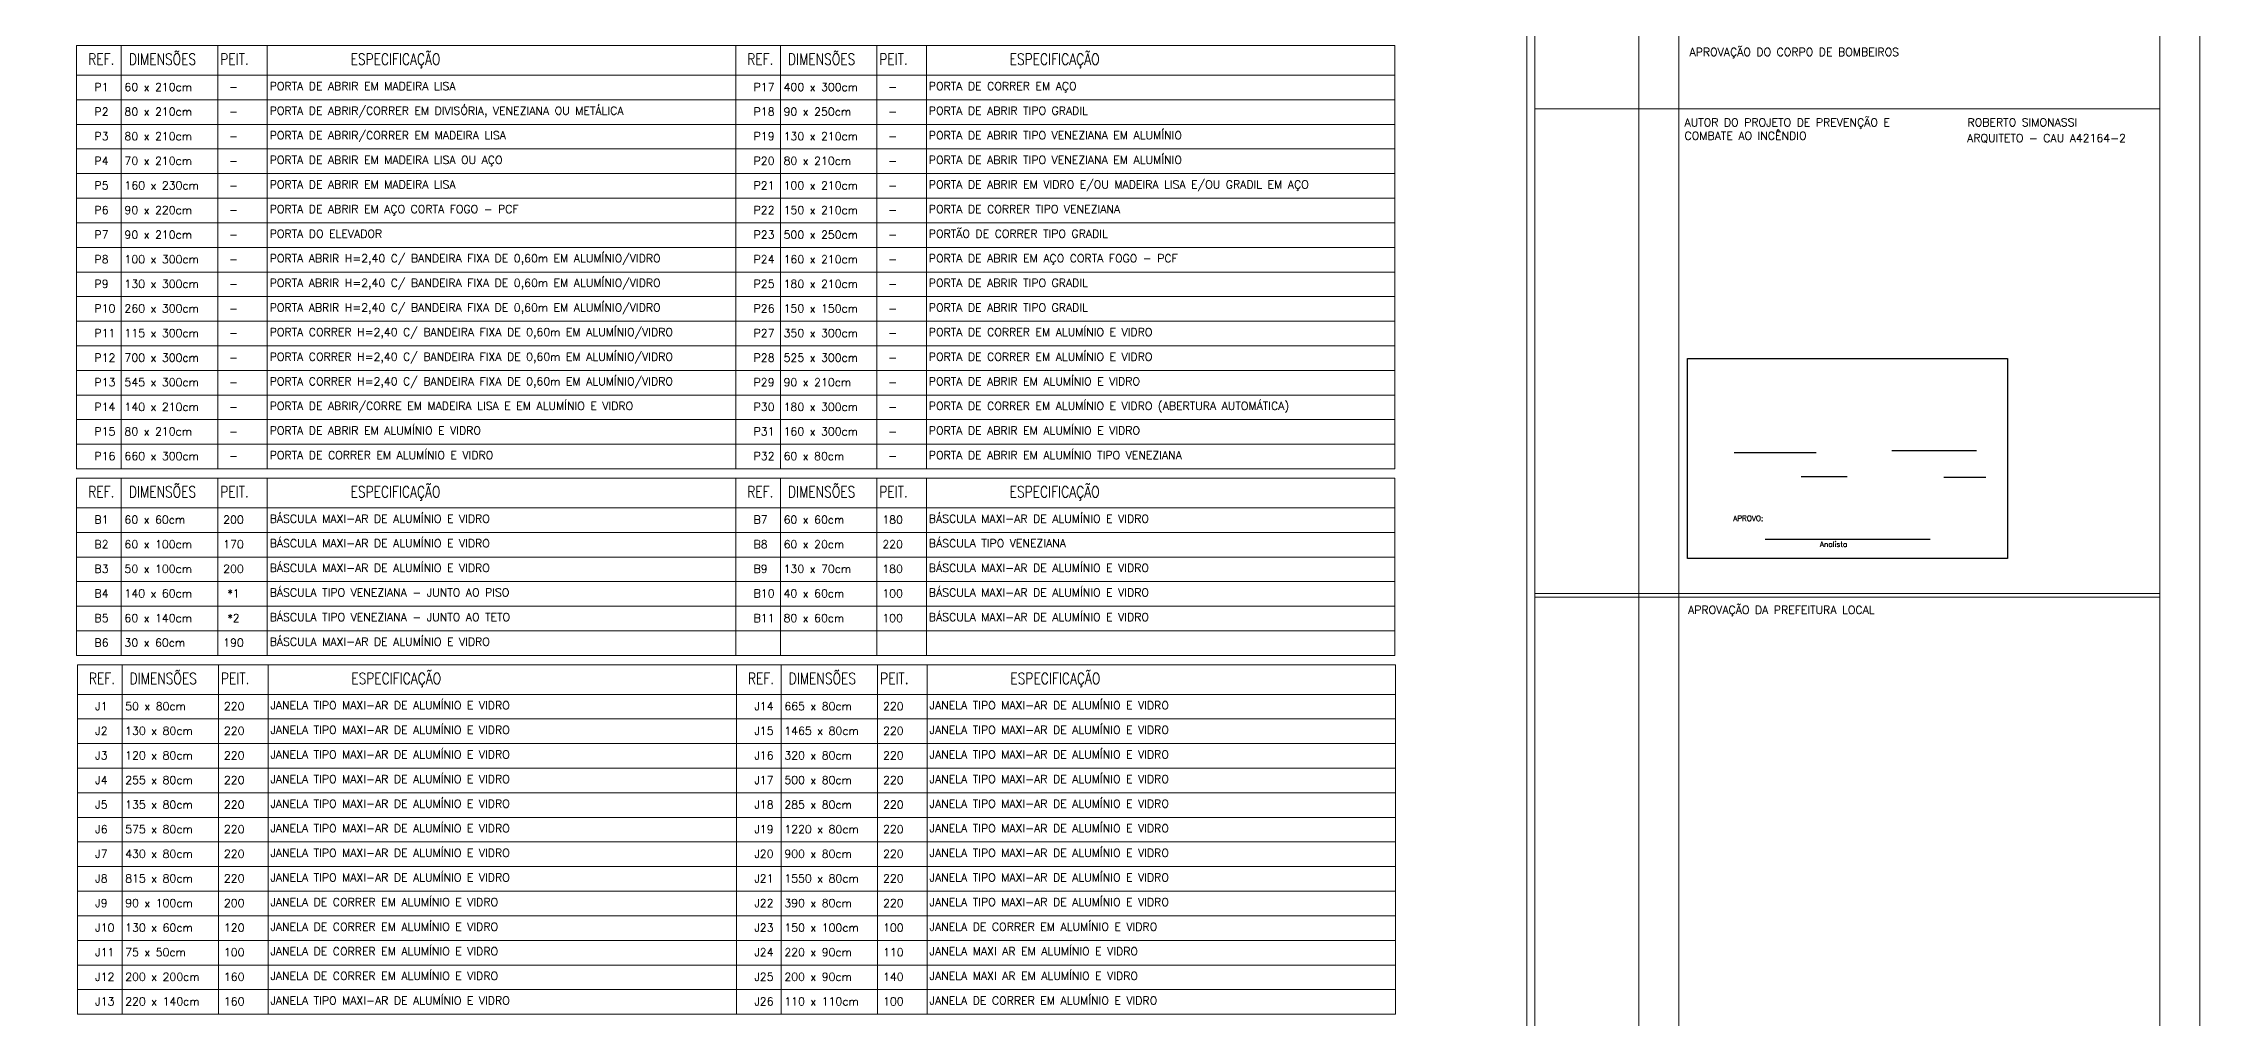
# Model space of a CAD drawing. Header units: millimetres. Extents: x 521 to 1055, y 261 to 520.
# Drawn here: x 728.3 to 782.2, y 380 to 404.4 of the extents above; entities that cross this region are included whole.
import ezdxf
from ezdxf.enums import TextEntityAlignment as Align

# ---------------------------------------------------------------- set-up
doc = ezdxf.new("R2010")
doc.units = ezdxf.units.MM
doc.layers.add('0.1', color=8, linetype='Continuous', lineweight=13)
doc.layers.add('ppci', color=8, linetype='Continuous')
doc.styles.add('80X50', font='romans.shx')
doc.styles.add('ROMANS', font='romans')
doc.styles.add('tEXTO', font='romans.shx', dxfattribs={"height": 1})

msp = doc.modelspace()

# ---------------------------------------------------------------- linework, layer by layer
at = {"layer": '0.1', "color": 8}
for p, q in [((765.54805, 432.60294), (765.54805, 348.60294)), ((768.14805, 431.60294), (768.14805, 355.60294)), ((769.14805, 431.60294), (769.14805, 355.60294)), ((729.09463, 404.29129), (762.04633, 404.29129)), ((729.09463, 404.29129), (729.09463, 393.72018)), ((730.21048, 404.29129), (730.21048, 393.72018)), ((732.62067, 404.29493), (732.62067, 393.72018)), ((733.86002, 404.29596), (733.86002, 393.72018)), ((745.57048, 404.29129), (745.57048, 401.34063)), ((745.57048, 404.29129), (745.57048, 393.72018)), ((746.68633, 404.29129), (746.68633, 393.72018)), ((749.09652, 404.29493), (749.09652, 393.72018)), ((750.33587, 404.29596), (750.33587, 393.72018)), ((762.04633, 404.29129), (762.04633, 401.34063)), ((762.04633, 404.29129), (762.04633, 393.72018)), ((729.09463, 403.55363), (762.04633, 403.55363)), ((729.09463, 402.93904), (762.04633, 402.93904)), ((729.09463, 402.32445), (762.04633, 402.32445)), ((765.54805, 402.71294), (781.16805, 402.71294)), ((729.09463, 401.70986), (762.04633, 401.70986)), ((729.09463, 401.09527), (762.04633, 401.09527)), ((729.09463, 400.48068), (762.04633, 400.48068)), ((729.09463, 399.86609), (762.04633, 399.86609)), ((729.09463, 399.25149), (762.04633, 399.25149)), ((729.09463, 398.6369), (762.04633, 398.6369)), ((729.09463, 398.02231), (762.04633, 398.02231)), ((729.09463, 397.40772), (762.04633, 397.40772)), ((729.09463, 396.79313), (762.04633, 396.79313)), ((729.09463, 396.17854), (762.04633, 396.17854)), ((729.09463, 395.56395), (762.04633, 395.56395)), ((729.09463, 394.94936), (762.04633, 394.94936)), ((729.09463, 394.33477), (762.04633, 394.33477)), ((729.09463, 393.72018), (762.04633, 393.72018)), ((729.09463, 393.4846), (762.04633, 393.4846)), ((729.09463, 393.4846), (729.09463, 389.05939)), ((730.21048, 393.4846), (730.21048, 389.05939)), ((732.62067, 393.48824), (732.62067, 389.05939)), ((733.86002, 393.48927), (733.86002, 389.05939)), ((745.57048, 393.4846), (745.57048, 390.53394)), ((745.57048, 393.4846), (745.57048, 389.05939)), ((746.68633, 393.4846), (746.68633, 389.05939)), ((749.09652, 393.48824), (749.09652, 389.05939)), ((750.33587, 393.48927), (750.33587, 389.05939)), ((762.04633, 393.4846), (762.04633, 390.53394)), ((762.04633, 393.4846), (762.04633, 389.05939)), ((729.09463, 392.74694), (762.04633, 392.74694)), ((729.09463, 392.13235), (762.04633, 392.13235)), ((729.09463, 391.51776), (762.04633, 391.51776)), ((729.09463, 390.90317), (762.04633, 390.90317)), ((765.54805, 390.60294), (781.16805, 390.60294)), ((765.54805, 390.51151), (781.16805, 390.51151)), ((729.09463, 390.28857), (762.04633, 390.28857)), ((729.09463, 389.67398), (762.04633, 389.67398)), ((729.09463, 389.05939), (762.04633, 389.05939)), ((729.11278, 388.82382), (762.06447, 388.82382)), ((729.11278, 388.82382), (729.11278, 380.09647)), ((730.22863, 388.82382), (730.22863, 380.09647)), ((732.63882, 388.82745), (732.63882, 380.09647)), ((733.87817, 388.82848), (733.87817, 380.09647)), ((745.58863, 388.82382), (745.58863, 385.87315)), ((745.58863, 388.82382), (745.58863, 380.09647)), ((746.70448, 388.82382), (746.70448, 380.09647)), ((749.11467, 388.82745), (749.11467, 380.09647)), ((750.35402, 388.82848), (750.35402, 380.09647)), ((762.06447, 388.82382), (762.06447, 385.87315)), ((762.06447, 388.82382), (762.06447, 380.09647)), ((729.11278, 388.08615), (762.06447, 388.08615)), ((729.11278, 387.47156), (762.06447, 387.47156)), ((729.11278, 386.85697), (762.06447, 386.85697)), ((729.11278, 386.24238), (762.06447, 386.24238)), ((729.11278, 385.62779), (762.06447, 385.62779)), ((729.11278, 385.0132), (762.06447, 385.0132)), ((729.11278, 384.39861), (762.06447, 384.39861)), ((729.11278, 383.78402), (762.06447, 383.78402)), ((729.11278, 383.16943), (762.06447, 383.16943)), ((729.11278, 382.55484), (762.06447, 382.55484)), ((729.11278, 381.94024), (762.06447, 381.94024)), ((729.11278, 381.32565), (762.06447, 381.32565)), ((729.11278, 380.71106), (762.06447, 380.71106)), ((729.11278, 380.09647), (762.06447, 380.09647))]:
    msp.add_line(p, q, dxfattribs=at)
for points in [[(782.16805, 432.60294), (655.96365, 432.60294), (655.96365, 348.60294), (782.16805, 348.60294)], [(658.46365, 349.60294), (658.46365, 431.60294), (781.16805, 431.60294), (781.16805, 349.60294)]]:
    msp.add_lwpolyline(points, close=True, dxfattribs=at)
msp.add_lwpolyline([(765.34805, 430.40294, 0.41421356), (764.34805, 431.40294), (659.66365, 431.40294, 0.41421356), (658.66365, 430.40294), (658.66365, 356.80294, 0.41421356), (659.66365, 355.80294), (764.34805, 355.80294, 0.41421356), (765.34805, 356.80294)], format="xyb", close=True, dxfattribs=at)
at = {"layer": 'ppci', "color": 10, "linetype": 'Continuous'}
for p, q in [((769.35805, 396.47998), (777.35805, 396.47998)), ((769.35805, 391.47998), (769.35805, 396.47998)), ((777.35805, 396.47998), (777.35805, 391.47998)), ((770.52584, 394.12536), (772.57919, 394.12536)), ((774.4661, 394.17602), (776.58836, 394.17602)), ((772.20025, 393.53187), (773.34784, 393.53187)), ((775.76878, 393.50831), (776.82206, 393.50831)), ((771.306, 391.96045), (775.42475, 391.96045)), ((777.35805, 391.47998), (769.35805, 391.47998))]:
    msp.add_line(p, q, dxfattribs=at)

# ---------------------------------------------------------------- texts
at = {"layer": '0.1', "color": 8, "style": 'ROMANS', "width": 0.8}
for s, p in [('REF.', (729.38367, 403.81228)), ('DIMENSÕES', (730.40121, 403.81228)), ('PEIT.', (732.68503, 403.81228)), ('ESPECIFICAÇÃO', (735.9425, 403.81228)), ('REF.', (745.85951, 403.81228)), ('DIMENSÕES', (746.87705, 403.81228)), ('PEIT.', (749.16088, 403.81228)), ('ESPECIFICAÇÃO', (752.41835, 403.81228)), ('REF.', (729.38367, 393.00559)), ('DIMENSÕES', (730.40121, 393.00559)), ('PEIT.', (732.68503, 393.00559)), ('ESPECIFICAÇÃO', (735.9425, 393.00559)), ('REF.', (745.85951, 393.00559)), ('DIMENSÕES', (746.87705, 393.00559)), ('PEIT.', (749.16088, 393.00559)), ('ESPECIFICAÇÃO', (752.41835, 393.00559)), ('DIMENSÕES', (730.41936, 388.34481)), ('ESPECIFICAÇÃO', (735.96065, 388.34481)), ('DIMENSÕES', (746.8952, 388.34481)), ('ESPECIFICAÇÃO', (752.4365, 388.34481)), ('REF.', (729.40182, 388.34481)), ('PEIT.', (732.70318, 388.34481)), ('REF.', (745.87766, 388.34481)), ('PEIT.', (749.17903, 388.34481))]:
    msp.add_text(s, height=0.28, dxfattribs=at).set_placement(p)
at = {"layer": '0.1', "color": 8}
for s, style, p in [('APROVAÇÃO DO CORPO DE BOMBEIROS', 'ROMANS', (769.41118, 404.03282)), ('P1', '80X50', (729.54047, 403.15773)), ('60 x 210cm', '80X50', (730.29097, 403.15773)), ('PORTA DE ABRIR EM MADEIRA LISA', '80X50', (733.92012, 403.18085)), ('P17', '80X50', (746.01632, 403.15773)), ('400 x 300cm', '80X50', (746.76682, 403.15773)), ('PORTA DE CORRER EM AÇO', '80X50', (750.39596, 403.18085)), ('P2', '80X50', (729.54047, 402.54314)), ('80 x 210cm', '80X50', (730.29097, 402.54314)), ('PORTA DE ABRIR/CORRER EM DIVISÓRIA, VENEZIANA OU METÁLICA', '80X50', (733.92012, 402.56626)), ('P18', '80X50', (746.01632, 402.54314)), ('90 x 250cm', '80X50', (746.76682, 402.54314)), ('PORTA DE ABRIR TIPO GRADIL', '80X50', (750.39596, 402.56626)), ('PORTA DE ABRIR/CORRER EM MADEIRA LISA', '80X50', (733.92012, 401.95167)), ('PORTA DE ABRIR TIPO VENEZIANA EM ALUMÍNIO', '80X50', (750.39596, 401.95167)), ('ROBERTO SIMONASSI', 'ROMANS', (776.35978, 402.2749)), ('P3', '80X50', (729.54047, 401.92855)), ('80 x 210cm', '80X50', (730.29097, 401.92855)), ('P19', '80X50', (746.01632, 401.92855)), ('130 x 210cm', '80X50', (746.76682, 401.92855)), ('ARQUITETO - CAU A42164-2', 'ROMANS', (776.35099, 401.88166)), ('P4', '80X50', (729.54047, 401.31396)), ('70 x 210cm', '80X50', (730.29097, 401.31396)), ('PORTA DE ABRIR EM MADEIRA LISA OU AÇO', '80X50', (733.92012, 401.33708)), ('P20', '80X50', (746.01632, 401.31396)), ('80 x 210cm', '80X50', (746.76682, 401.31396)), ('PORTA DE ABRIR TIPO VENEZIANA EM ALUMÍNIO', '80X50', (750.39596, 401.33708)), ('P5', '80X50', (729.54047, 400.69937)), ('160 x 230cm', '80X50', (730.29097, 400.69937)), ('PORTA DE ABRIR EM MADEIRA LISA', '80X50', (733.92012, 400.72249)), ('P21', '80X50', (746.01632, 400.69937)), ('100 x 210cm', '80X50', (746.76682, 400.69937)), ('PORTA DE ABRIR EM VIDRO E/OU MADEIRA LISA E/OU GRADIL EM AÇO', '80X50', (750.39596, 400.72249)), ('P6', '80X50', (729.54047, 400.08478)), ('90 x 220cm', '80X50', (730.29097, 400.08478)), ('PORTA DE ABRIR EM AÇO CORTA FOGO - PCF', '80X50', (733.92012, 400.1079)), ('P22', '80X50', (746.01632, 400.08478)), ('150 x 210cm', '80X50', (746.76682, 400.08478)), ('PORTA DE CORRER TIPO VENEZIANA', '80X50', (750.39596, 400.1079)), ('P7', '80X50', (729.54047, 399.47019)), ('90 x 210cm', '80X50', (730.29097, 399.47019)), ('PORTA DO ELEVADOR', '80X50', (733.92012, 399.49331)), ('P23', '80X50', (746.01632, 399.47019)), ('500 x 250cm', '80X50', (746.76682, 399.47019)), ('PORTÃO DE CORRER TIPO GRADIL', '80X50', (750.39596, 399.49331)), ('P8', '80X50', (729.54047, 398.8556)), ('100 x 300cm', '80X50', (730.29097, 398.8556)), ('PORTA ABRIR H=2,40 C/ BANDEIRA FIXA DE 0,60m EM ALUMÍNIO/VIDRO', '80X50', (733.92012, 398.87872)), ('P24', '80X50', (746.01632, 398.8556)), ('160 x 210cm', '80X50', (746.76682, 398.8556)), ('PORTA DE ABRIR EM AÇO CORTA FOGO - PCF', '80X50', (750.39596, 398.87872)), ('P9', '80X50', (729.54047, 398.24101)), ('130 x 300cm', '80X50', (730.29097, 398.24101)), ('PORTA ABRIR H=2,40 C/ BANDEIRA FIXA DE 0,60m EM ALUMÍNIO/VIDRO', '80X50', (733.92012, 398.26412)), ('P25', '80X50', (746.01632, 398.24101)), ('180 x 210cm', '80X50', (746.76682, 398.24101)), ('PORTA DE ABRIR TIPO GRADIL', '80X50', (750.39596, 398.26412)), ('PORTA ABRIR H=2,40 C/ BANDEIRA FIXA DE 0,60m EM ALUMÍNIO/VIDRO', '80X50', (733.92012, 397.64953)), ('P10', '80X50', (729.54047, 397.62642)), ('260 x 300cm', '80X50', (730.29097, 397.62642)), ('P26', '80X50', (746.01632, 397.62642)), ('150 x 150cm', '80X50', (746.76682, 397.62642)), ('PORTA DE ABRIR TIPO GRADIL', '80X50', (750.39596, 397.64953)), ('P11', '80X50', (729.54047, 397.01182)), ('115 x 300cm', '80X50', (730.29097, 397.01182)), ('PORTA CORRER H=2,40 C/ BANDEIRA FIXA DE 0,60m EM ALUMÍNIO/VIDRO', '80X50', (733.92012, 397.03494)), ('P27', '80X50', (746.01632, 397.01182)), ('350 x 300cm', '80X50', (746.76682, 397.01182)), ('PORTA DE CORRER EM ALUMÍNIO E VIDRO', '80X50', (750.39596, 397.03494)), ('P12', '80X50', (729.54047, 396.39723)), ('700 x 300cm', '80X50', (730.29097, 396.39723)), ('PORTA CORRER H=2,40 C/ BANDEIRA FIXA DE 0,60m EM ALUMÍNIO/VIDRO', '80X50', (733.92012, 396.42035)), ('P28', '80X50', (746.01632, 396.39723)), ('525 x 300cm', '80X50', (746.76682, 396.39723)), ('PORTA DE CORRER EM ALUMÍNIO E VIDRO', '80X50', (750.39596, 396.42035)), ('P13', '80X50', (729.54047, 395.78264)), ('545 x 300cm', '80X50', (730.29097, 395.78264)), ('PORTA CORRER H=2,40 C/ BANDEIRA FIXA DE 0,60m EM ALUMÍNIO/VIDRO', '80X50', (733.92012, 395.80576)), ('P29', '80X50', (746.01632, 395.78264)), ('90 x 210cm', '80X50', (746.76682, 395.78264)), ('PORTA DE ABRIR EM ALUMÍNIO E VIDRO', '80X50', (750.39596, 395.80576)), ('P14', '80X50', (729.54047, 395.16805)), ('140 x 210cm', '80X50', (730.29097, 395.16805)), ('PORTA DE ABRIR/CORRE EM MADEIRA LISA E EM ALUMÍNIO E VIDRO', '80X50', (733.92012, 395.19117)), ('P30', '80X50', (746.01632, 395.16805)), ('180 x 300cm', '80X50', (746.76682, 395.16805)), ('PORTA DE CORRER EM ALUMÍNIO E VIDRO (ABERTURA AUTOMÁTICA)', '80X50', (750.39596, 395.19117)), ('P15', '80X50', (729.54047, 394.55346)), ('80 x 210cm', '80X50', (730.29097, 394.55346)), ('PORTA DE ABRIR EM ALUMÍNIO E VIDRO', '80X50', (733.92012, 394.57658)), ('P31', '80X50', (746.01632, 394.55346)), ('160 x 300cm', '80X50', (746.76682, 394.55346)), ('PORTA DE ABRIR EM ALUMÍNIO E VIDRO', '80X50', (750.39596, 394.57658)), ('P16', '80X50', (729.54047, 393.93887)), ('660 x 300cm', '80X50', (730.29097, 393.93887)), ('PORTA DE CORRER EM ALUMÍNIO E VIDRO', '80X50', (733.92012, 393.96199)), ('P32', '80X50', (746.01632, 393.93887)), ('60 x 80cm', '80X50', (746.76682, 393.93887)), ('PORTA DE ABRIR EM ALUMÍNIO TIPO VENEZIANA', '80X50', (750.39596, 393.96199)), ('B1', '80X50', (729.54047, 392.35104)), ('60 x 60cm', '80X50', (730.29097, 392.35104)), ('BÁSCULA MAXI-AR DE ALUMÍNIO E VIDRO', '80X50', (733.92012, 392.37416)), ('B7', '80X50', (746.01632, 392.35104)), ('60 x 60cm', '80X50', (746.76682, 392.35104)), ('BÁSCULA MAXI-AR DE ALUMÍNIO E VIDRO', '80X50', (750.39596, 392.37416)), ('B2', '80X50', (729.54047, 391.73645)), ('60 x 100cm', '80X50', (730.29097, 391.73645)), ('BÁSCULA MAXI-AR DE ALUMÍNIO E VIDRO', '80X50', (733.92012, 391.75957)), ('B8', '80X50', (746.01632, 391.73645)), ('60 x 20cm', '80X50', (746.76682, 391.73645)), ('BÁSCULA TIPO VENEZIANA ', '80X50', (750.39596, 391.75957)), ('BÁSCULA MAXI-AR DE ALUMÍNIO E VIDRO', '80X50', (733.92012, 391.14498)), ('BÁSCULA MAXI-AR DE ALUMÍNIO E VIDRO', '80X50', (750.39596, 391.14498)), ('B3', '80X50', (729.54047, 391.12186)), ('50 x 100cm', '80X50', (730.29097, 391.12186)), ('B9', '80X50', (746.01632, 391.12186)), ('130 x 70cm', '80X50', (746.76682, 391.12186)), ('B4', '80X50', (729.54047, 390.50727)), ('140 x 60cm', '80X50', (730.29097, 390.50727)), ('BÁSCULA TIPO VENEZIANA - JUNTO AO PISO', '80X50', (733.92012, 390.53039)), ('B10', '80X50', (746.01632, 390.50727)), ('40 x 60cm', '80X50', (746.76682, 390.50727)), ('BÁSCULA MAXI-AR DE ALUMÍNIO E VIDRO', '80X50', (750.39596, 390.53039)), ('APROVAÇÃO DA PREFEITURA LOCAL', 'ROMANS', (769.37439, 390.09716)), ('B5', '80X50', (729.54047, 389.89268)), ('60 x 140cm', '80X50', (730.29097, 389.89268)), ('BÁSCULA TIPO VENEZIANA - JUNTO AO TETO', '80X50', (733.92012, 389.91579)), ('B11', '80X50', (746.01632, 389.89268)), ('80 x 60cm', '80X50', (746.76682, 389.89268)), ('BÁSCULA MAXI-AR DE ALUMÍNIO E VIDRO', '80X50', (750.39596, 389.91579)), ('B6', '80X50', (729.54047, 389.27809)), ('30 x 60cm', '80X50', (730.29097, 389.27809)), ('BÁSCULA MAXI-AR DE ALUMÍNIO E VIDRO', '80X50', (733.92012, 389.3012)), ('J1', '80X50', (729.55862, 387.69025)), ('50 x 80cm', '80X50', (730.30912, 387.69025)), ('JANELA TIPO MAXI-AR DE ALUMÍNIO E VIDRO', '80X50', (733.93827, 387.71337)), ('J14', '80X50', (746.03447, 387.69025)), ('665 x 80cm', '80X50', (746.78497, 387.69025)), ('JANELA TIPO MAXI-AR DE ALUMÍNIO E VIDRO', '80X50', (750.41411, 387.71337)), ('J2', '80X50', (729.55862, 387.07566)), ('130 x 80cm', '80X50', (730.30912, 387.07566)), ('JANELA TIPO MAXI-AR DE ALUMÍNIO E VIDRO', '80X50', (733.93827, 387.09878)), ('J15', '80X50', (746.03447, 387.07566)), ('1465 x 80cm', '80X50', (746.78497, 387.07566)), ('JANELA TIPO MAXI-AR DE ALUMÍNIO E VIDRO', '80X50', (750.41411, 387.09878)), ('J3', '80X50', (729.55862, 386.46107)), ('120 x 80cm', '80X50', (730.30912, 386.46107)), ('JANELA TIPO MAXI-AR DE ALUMÍNIO E VIDRO', '80X50', (733.93827, 386.48419)), ('J16', '80X50', (746.03447, 386.46107)), ('320 x 80cm', '80X50', (746.78497, 386.46107)), ('JANELA TIPO MAXI-AR DE ALUMÍNIO E VIDRO', '80X50', (750.41411, 386.48419)), ('J4', '80X50', (729.55862, 385.84648)), ('255 x 80cm', '80X50', (730.30912, 385.84648)), ('JANELA TIPO MAXI-AR DE ALUMÍNIO E VIDRO', '80X50', (733.93827, 385.8696)), ('J17', '80X50', (746.03447, 385.84648)), ('500 x 80cm', '80X50', (746.78497, 385.84648)), ('JANELA TIPO MAXI-AR DE ALUMÍNIO E VIDRO', '80X50', (750.41411, 385.8696)), ('JANELA TIPO MAXI-AR DE ALUMÍNIO E VIDRO', '80X50', (733.93827, 385.25501)), ('JANELA TIPO MAXI-AR DE ALUMÍNIO E VIDRO', '80X50', (750.41411, 385.25501)), ('J5', '80X50', (729.55862, 385.23189)), ('135 x 80cm', '80X50', (730.30912, 385.23189)), ('J18', '80X50', (746.03447, 385.23189)), ('285 x 80cm', '80X50', (746.78497, 385.23189)), ('J6', '80X50', (729.55862, 384.6173)), ('575 x 80cm', '80X50', (730.30912, 384.6173)), ('JANELA TIPO MAXI-AR DE ALUMÍNIO E VIDRO', '80X50', (733.93827, 384.64042)), ('J19', '80X50', (746.03447, 384.6173)), ('1220 x 80cm', '80X50', (746.78497, 384.6173)), ('JANELA TIPO MAXI-AR DE ALUMÍNIO E VIDRO', '80X50', (750.41411, 384.64042)), ('J7', '80X50', (729.55862, 384.00271)), ('430 x 80cm', '80X50', (730.30912, 384.00271)), ('JANELA TIPO MAXI-AR DE ALUMÍNIO E VIDRO', '80X50', (733.93827, 384.02583)), ('J20', '80X50', (746.03447, 384.00271)), ('900 x 80cm', '80X50', (746.78497, 384.00271)), ('JANELA TIPO MAXI-AR DE ALUMÍNIO E VIDRO', '80X50', (750.41411, 384.02583)), ('J8', '80X50', (729.55862, 383.38812)), ('815 x 80cm', '80X50', (730.30912, 383.38812)), ('JANELA TIPO MAXI-AR DE ALUMÍNIO E VIDRO', '80X50', (733.93827, 383.41124)), ('J21', '80X50', (746.03447, 383.38812)), ('1550 x 80cm', '80X50', (746.78497, 383.38812)), ('JANELA TIPO MAXI-AR DE ALUMÍNIO E VIDRO', '80X50', (750.41411, 383.41124)), ('J9', '80X50', (729.55862, 382.77353)), ('90 x 100cm', '80X50', (730.30912, 382.77353)), ('JANELA DE CORRER EM ALUMÍNIO E VIDRO', '80X50', (733.93827, 382.79665)), ('J22', '80X50', (746.03447, 382.77353)), ('390 x 80cm', '80X50', (746.78497, 382.77353)), ('JANELA TIPO MAXI-AR DE ALUMÍNIO E VIDRO', '80X50', (750.41411, 382.79665)), ('J10', '80X50', (729.55862, 382.15894)), ('130 x 60cm', '80X50', (730.30912, 382.15894)), ('JANELA DE CORRER EM ALUMÍNIO E VIDRO', '80X50', (733.93827, 382.18206)), ('J23', '80X50', (746.03447, 382.15894)), ('150 x 100cm', '80X50', (746.78497, 382.15894)), ('JANELA DE CORRER EM ALUMÍNIO E VIDRO', '80X50', (750.41411, 382.18206)), ('J11', '80X50', (729.55862, 381.54435)), ('75 x 50cm', '80X50', (730.30912, 381.54435)), ('JANELA DE CORRER EM ALUMÍNIO E VIDRO', '80X50', (733.93827, 381.56747)), ('J24', '80X50', (746.03447, 381.54435)), ('220 x 90cm', '80X50', (746.78497, 381.54435)), ('JANELA MAXI AR EM ALUMÍNIO E VIDRO', '80X50', (750.41411, 381.56747)), ('JANELA DE CORRER EM ALUMÍNIO E VIDRO', '80X50', (733.93827, 380.95287)), ('JANELA MAXI AR EM ALUMÍNIO E VIDRO', '80X50', (750.41411, 380.95287)), ('J12', '80X50', (729.55862, 380.92976)), ('200 x 200cm', '80X50', (730.30912, 380.92976)), ('J25', '80X50', (746.03447, 380.92976)), ('200 x 90cm', '80X50', (746.78497, 380.92976)), ('J13', '80X50', (729.55862, 380.31517)), ('220 x 140cm', '80X50', (730.30912, 380.31517)), ('JANELA TIPO MAXI-AR DE ALUMÍNIO E VIDRO', '80X50', (733.93827, 380.33828)), ('J26', '80X50', (746.03447, 380.31517)), ('110 x 110cm', '80X50', (746.78497, 380.31517)), ('JANELA DE CORRER EM ALUMÍNIO E VIDRO', '80X50', (750.41411, 380.33828))]:
    msp.add_text(s, height=0.2, dxfattribs=dict(at, style=style)).set_placement(p)
at = {"layer": '0.1', "color": 8, "style": '80X50'}
for s, p in [('-', (733.01526, 403.15773)), ('-', (749.49111, 403.15773)), ('-', (733.01526, 402.54314)), ('-', (749.49111, 402.54314)), ('-', (733.01526, 401.92855)), ('-', (749.49111, 401.92855)), ('-', (733.01526, 401.31396)), ('-', (749.49111, 401.31396)), ('-', (733.01526, 400.69937)), ('-', (749.49111, 400.69937)), ('-', (733.01526, 400.08478)), ('-', (749.49111, 400.08478)), ('-', (733.01526, 399.47019)), ('-', (749.49111, 399.47019)), ('-', (733.01526, 398.8556)), ('-', (749.49111, 398.8556)), ('-', (733.01526, 398.24101)), ('-', (749.49111, 398.24101)), ('-', (733.01526, 397.62642)), ('-', (749.49111, 397.62642)), ('-', (733.01526, 397.01182)), ('-', (749.49111, 397.01182)), ('-', (733.01526, 396.39723)), ('-', (749.49111, 396.39723)), ('-', (733.01526, 395.78264)), ('-', (749.49111, 395.78264)), ('-', (733.01526, 395.16805)), ('-', (749.49111, 395.16805)), ('-', (733.01526, 394.55346)), ('-', (749.49111, 394.55346)), ('-', (733.01526, 393.93887)), ('-', (749.49111, 393.93887)), ('200', (733.01526, 392.35104)), ('180', (749.49111, 392.35104)), ('170', (733.01526, 391.73645)), ('220', (749.49111, 391.73645)), ('200', (733.01526, 391.12186)), ('180', (749.49111, 391.12186)), ('*1', (733.01526, 390.50727)), ('100', (749.49111, 390.50727)), ('*2', (733.01526, 389.89268)), ('100', (749.49111, 389.89268)), ('190', (733.01526, 389.27809)), ('220', (733.03341, 387.69025)), ('220', (749.50926, 387.69025)), ('220', (733.03341, 387.07566)), ('220', (749.50926, 387.07566)), ('220', (733.03341, 386.46107)), ('220', (749.50926, 386.46107)), ('220', (733.03341, 385.84648)), ('220', (749.50926, 385.84648)), ('220', (733.03341, 385.23189)), ('220', (749.50926, 385.23189)), ('220', (733.03341, 384.6173)), ('220', (749.50926, 384.6173)), ('220', (733.03341, 384.00271)), ('220', (749.50926, 384.00271)), ('220', (733.03341, 383.38812)), ('220', (749.50926, 383.38812)), ('200', (733.03341, 382.77353)), ('220', (749.50926, 382.77353)), ('120', (733.03341, 382.15894)), ('100', (749.50926, 382.15894)), ('100', (733.03341, 381.54435)), ('110', (749.50926, 381.54435)), ('160', (733.03341, 380.92976)), ('140', (749.50926, 380.92976)), ('160', (733.03341, 380.31517)), ('100', (749.50926, 380.31517))]:
    msp.add_text(s, height=0.2, dxfattribs=at).set_placement(p, align=Align.CENTER)
at = {"layer": '0.1', "color": 8, "insert": (769.28584, 402.47285), "char_height": 0.2, "width": 5.6527095, "attachment_point": 1, "style": 'ROMANS'}
msp.add_mtext('AUTOR DO PROJETO DE PREVENÇÃO E COMBATE AO INCÊNDIO', dxfattribs=at)
at = {"layer": 'ppci', "color": 10, "linetype": 'Continuous', "char_height": 0.133082, "attachment_point": 1, "style": 'tEXTO'}
for s, insert in [('APROVO: ', (770.50166, 392.54947)), ('Analista', (772.67088, 391.9034))]:
    msp.add_mtext_dynamic_manual_height_columns(s, width=6.9290278, gutter_width=20, heights=[0], dxfattribs=dict(at, insert=insert))

doc.saveas('drawing.dxf')
